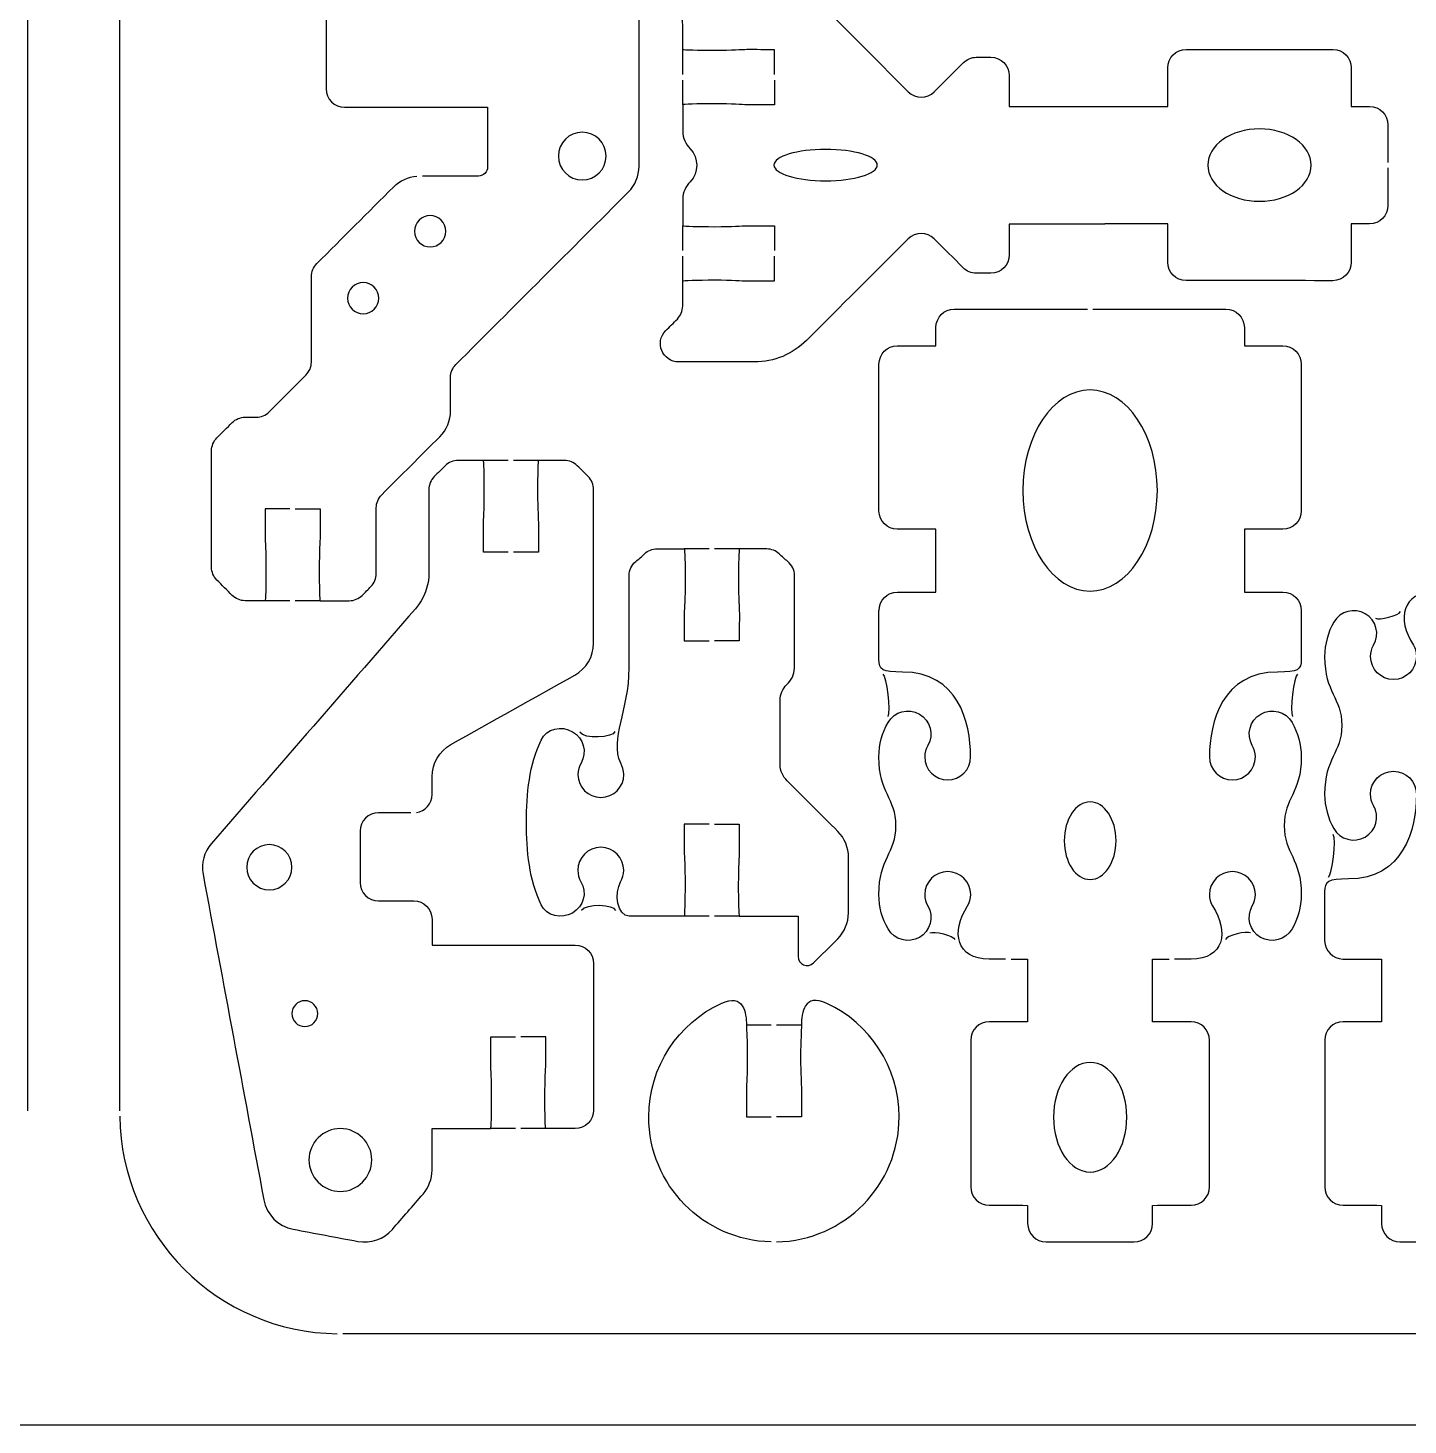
# Model space of a CAD drawing. Extents: x 0 to 410, y 0 to 455.
# Drawn here: x 135 to 210.2, y 0 to 76.1 of the extents above; entities that cross this region are included whole.
import ezdxf

# ---------------------------------------------------------------- set-up
doc = ezdxf.new("R2010")
doc.units = 0
doc.header["$MEASUREMENT"] = 0
doc.layers.add('DEFAULT', color=18, linetype='CONTINUOUS')

msp = doc.modelspace()

# ---------------------------------------------------------------- linework, layer by layer
at = {"layer": 'DEFAULT', "color": 18}
msp.add_lwpolyline([(410.025, 0.025), (0.025, 0.025), (0.025, 455.025), (410.025, 455.025)], close=True, dxfattribs=at)
at = {"layer": 'DEFAULT', "color": 1}
for points in [[(135.05, 17.15), (135.05, 212.847)], [(140.05, 17.15), (140.05, 212.847)], [(170.72, 73.605), (170.72, 74.957)], [(170.72, 71.954), (170.72, 73.306)], [(170.72, 64.01), (170.72, 65.361)], [(170.72, 62.359), (170.72, 63.71)], [(161.21, 52.58), (159.858, 52.58)], [(162.861, 52.58), (161.509, 52.58)], [(172.153, 47.757), (170.802, 47.757)], [(173.804, 47.757), (172.453, 47.757)], [(149.314, 44.935), (147.963, 44.935)], [(150.965, 44.935), (149.614, 44.935)], [(172.153, 27.755), (170.802, 27.755)], [(173.804, 27.755), (172.453, 27.755)], [(175.536, 21.818), (174.188, 21.818)], [(177.187, 21.818), (175.836, 21.818)], [(161.608, 16.177), (160.257, 16.177)], [(163.259, 16.177), (161.908, 16.177)], [(257.901, 5), (152.203, 5)]]:
    msp.add_lwpolyline(points, dxfattribs=at)
for points, knots in [([(149.614, 49.938), (150.064, 49.938), (150.515, 49.938), (150.965, 49.938), (150.965, 49.438), (150.965, 48.938), (150.965, 48.438), (150.965, 48.153), (150.916, 47.652), (150.916, 46.685), (150.916, 45.718), (150.94, 44.935), (150.965, 44.935), (151.494, 44.935), (152.023, 44.935), (152.552, 44.935), (152.817, 44.935), (153.075, 45.045), (153.262, 45.228), (153.419, 45.388), (153.577, 45.548), (153.734, 45.708), (153.921, 45.891), (154.027, 46.149), (154.027, 46.413), (154.027, 47.61), (154.027, 48.807), (154.027, 50.005), (154.027, 50.269), (154.133, 50.52), (154.32, 50.71), (155.375, 51.764), (156.429, 52.817), (157.484, 53.871), (157.858, 54.245), (158.07, 54.753), (158.07, 55.286), (158.07, 55.891), (158.07, 56.497), (158.07, 57.102), (158.07, 57.367), (158.176, 57.618), (158.363, 57.808), (161.493, 60.937), (164.623, 64.066), (167.754, 67.195), (168.128, 67.569), (168.339, 68.077), (168.339, 68.614), (168.339, 73.491), (168.339, 78.369), (168.339, 83.247), (168.339, 83.783), (168.128, 84.291), (167.754, 84.669), (167.29, 85.131), (166.827, 85.593), (166.364, 86.055), (166.177, 86.238), (165.919, 86.344), (165.655, 86.344), (165.171, 86.344), (164.688, 86.344), (164.205, 86.344), (163.651, 86.344), (163.206, 85.9), (163.206, 85.349), (163.206, 84.983), (163.206, 84.616), (163.206, 84.249), (162.501, 84.249), (161.795, 84.249), (161.09, 84.249), (160.536, 84.249), (160.091, 83.797), (160.091, 83.247), (160.091, 82.774), (160.091, 82.301), (160.091, 81.829), (159.025, 81.829), (157.958, 81.829), (156.892, 81.829), (156.863, 81.829), (156.842, 81.046), (156.842, 80.079), (156.842, 79.109), (156.892, 78.611), (156.892, 78.329), (156.892, 77.829), (156.892, 77.33), (156.892, 76.83), (156.441, 76.83), (155.991, 76.83), (155.54, 76.83)], [0, 0, 0, 0, 3.83, 3.83, 3.83, 8.08, 8.08, 8.08, 9.08, 9.08, 9.08, 10.08, 10.08, 10.08, 14.58, 14.58, 14.58, 15.58, 15.58, 15.58, 17.489241, 17.489241, 17.489241, 18.489241, 18.489241, 18.489241, 28.669241, 28.669241, 28.669241, 29.669241, 29.669241, 29.669241, 42.347667, 42.347667, 42.347667, 43.347667, 43.347667, 43.347667, 48.497667, 48.497667, 48.497667, 49.497667, 49.497667, 49.497667, 87.136962, 87.136962, 87.136962, 88.136962, 88.136962, 88.136962, 129.616962, 129.616962, 129.616962, 130.616962, 130.616962, 130.616962, 136.181897, 136.181897, 136.181897, 137.181897, 137.181897, 137.181897, 141.291897, 141.291897, 141.291897, 142.291897, 142.291897, 142.291897, 145.411897, 145.411897, 145.411897, 151.411897, 151.411897, 151.411897, 152.411897, 152.411897, 152.411897, 156.431897, 156.431897, 156.431897, 165.501897, 165.501897, 165.501897, 166.501897, 166.501897, 166.501897, 167.501897, 167.501897, 167.501897, 171.751897, 171.751897, 171.751897, 175.581897, 175.581897, 175.581897, 175.581897]), ([(155.241, 76.83), (154.791, 76.83), (154.342, 76.83), (153.893, 76.83), (153.893, 77.33), (153.893, 77.829), (153.893, 78.329), (153.893, 78.611), (153.942, 79.109), (153.942, 80.079), (153.942, 81.046), (153.918, 81.829), (153.893, 81.829), (153.36, 81.827), (152.828, 81.826), (152.295, 81.825), (151.741, 81.825), (151.293, 81.377), (151.293, 80.82), (151.293, 78.156), (151.293, 75.493), (151.293, 72.829), (151.293, 72.275), (151.745, 71.824), (152.295, 71.824), (154.894, 71.824), (157.493, 71.824), (160.091, 71.824), (160.091, 70.741), (160.091, 69.658), (160.091, 68.575), (160.091, 68.296), (159.866, 68.074), (159.59, 68.074), (158.573, 68.074), (157.556, 68.074), (156.539, 68.074)], [0, 0, 0, 0, 3.82, 3.82, 3.82, 8.07, 8.07, 8.07, 9.07, 9.07, 9.07, 10.07, 10.07, 10.07, 14.600011, 14.600011, 14.600011, 15.600011, 15.600011, 15.600011, 38.250011, 38.250011, 38.250011, 39.250011, 39.250011, 39.250011, 61.350011, 61.350011, 61.350011, 70.560011, 70.560011, 70.560011, 71.560011, 71.560011, 71.560011, 80.210011, 80.210011, 80.210011, 80.210011]), ([(175.716, 73.605), (175.716, 74.056), (175.716, 74.506), (175.716, 74.957), (175.216, 74.958), (174.716, 74.959), (174.217, 74.96), (173.931, 74.96), (173.433, 74.911), (172.467, 74.911), (171.546, 74.911), (170.791, 74.932), (170.72, 74.957), (170.72, 75.416), (170.72, 75.876), (170.72, 76.336), (170.72, 76.601), (170.615, 76.851), (170.431, 77.038), (170.22, 77.25), (170.008, 77.461), (169.796, 77.673), (169.168, 78.304), (169.616, 79.38), (170.505, 79.38), (171.882, 79.38), (173.259, 79.38), (174.636, 79.38), (175.698, 79.38), (176.714, 78.957), (177.466, 78.206), (179.313, 76.359), (181.16, 74.513), (183.008, 72.667), (183.396, 72.279), (184.031, 72.279), (184.419, 72.667), (184.948, 73.195), (185.477, 73.723), (186.006, 74.251), (186.193, 74.438), (186.447, 74.544), (186.712, 74.544), (186.978, 74.544), (187.243, 74.544), (187.509, 74.544), (188.063, 74.544), (188.511, 74.096), (188.511, 73.542), (188.511, 72.983), (188.511, 72.425), (188.511, 71.866), (191.387, 71.866), (194.264, 71.866), (197.14, 71.866), (197.141, 72.567), (197.142, 73.268), (197.144, 73.969), (197.144, 74.519), (197.592, 74.967), (198.142, 74.967), (200.809, 74.967), (203.476, 74.967), (206.143, 74.967), (206.693, 74.967), (207.141, 74.519), (207.141, 73.969), (207.141, 73.268), (207.141, 72.567), (207.141, 71.866), (207.473, 71.865), (207.804, 71.864), (208.136, 71.863), (208.69, 71.863), (209.138, 71.415), (209.138, 70.864), (209.138, 70.182), (209.138, 69.5), (209.138, 68.818)], [0, 0, 0, 0, 3.83, 3.83, 3.83, 8.080012, 8.080012, 8.080012, 9.080012, 9.080012, 9.080012, 10.080012, 10.080012, 10.080012, 13.990012, 13.990012, 13.990012, 14.990012, 14.990012, 14.990012, 17.535596, 17.535596, 17.535596, 18.535596, 18.535596, 18.535596, 30.245596, 30.245596, 30.245596, 31.245596, 31.245596, 31.245596, 53.455821, 53.455821, 53.455821, 54.455821, 54.455821, 54.455821, 60.812715, 60.812715, 60.812715, 61.812715, 61.812715, 61.812715, 64.072715, 64.072715, 64.072715, 65.072715, 65.072715, 65.072715, 69.822715, 69.822715, 69.822715, 94.282715, 94.282715, 94.282715, 100.242724, 100.242724, 100.242724, 101.242724, 101.242724, 101.242724, 123.922724, 123.922724, 123.922724, 124.922724, 124.922724, 124.922724, 130.882724, 130.882724, 130.882724, 133.702741, 133.702741, 133.702741, 134.702741, 134.702741, 134.702741, 140.502741, 140.502741, 140.502741, 140.502741]), ([(175.716, 73.306), (175.716, 72.856), (175.716, 72.407), (175.716, 71.958), (175.216, 71.958), (174.716, 71.958), (174.217, 71.958), (173.931, 71.958), (173.433, 72.007), (172.467, 72.007), (171.5, 72.011), (170.717, 71.99), (170.72, 71.958), (170.72, 71.471), (170.72, 70.984), (170.72, 70.497), (170.72, 70.145), (170.876, 69.813), (171.123, 69.559), (171.602, 69.058), (171.602, 68.264), (171.123, 67.763), (170.876, 67.509), (170.72, 67.178), (170.72, 66.825), (170.72, 66.337), (170.72, 65.849), (170.72, 65.361), (170.791, 65.336), (171.546, 65.315), (172.467, 65.315), (173.433, 65.312), (173.931, 65.361), (174.217, 65.361), (174.716, 65.361), (175.216, 65.361), (175.716, 65.361), (175.716, 64.911), (175.716, 64.46), (175.716, 64.01)], [0, 0, 0, 0, 3.82, 3.82, 3.82, 8.07, 8.07, 8.07, 9.07, 9.07, 9.07, 10.084142, 10.084142, 10.084142, 14.224142, 14.224142, 14.224142, 15.224142, 15.224142, 15.224142, 16.224142, 16.224142, 16.224142, 17.224142, 17.224142, 17.224142, 21.374142, 21.374142, 21.374142, 22.374142, 22.374142, 22.374142, 23.374142, 23.374142, 23.374142, 27.624142, 27.624142, 27.624142, 31.454142, 31.454142, 31.454142, 31.454142]), ([(163.946, 69.158), (163.946, 69.878), (164.529, 70.46), (165.248, 70.46), (165.964, 70.46), (166.546, 69.878), (166.546, 69.158), (166.546, 68.442), (165.964, 67.864), (165.248, 67.864), (164.529, 67.864), (163.946, 68.442), (163.946, 69.158)], [1, 1, 1, 1, 2, 2, 2, 3, 3, 3, 4, 4, 4, 5, 5, 5, 5]), ([(202.141, 66.697), (200.586, 66.697), (199.323, 67.579), (199.323, 68.669), (199.323, 69.759), (200.586, 70.641), (202.141, 70.641), (203.694, 70.641), (204.956, 69.759), (204.956, 68.669), (204.956, 67.579), (203.694, 66.697), (202.141, 66.697)], [1, 1, 1, 1, 2, 2, 2, 3, 3, 3, 4, 4, 4, 5, 5, 5, 5]), ([(178.505, 67.812), (176.949, 67.812), (175.69, 68.196), (175.69, 68.669), (175.69, 69.142), (176.949, 69.526), (178.505, 69.526), (180.061, 69.526), (181.32, 69.142), (181.32, 68.669), (181.32, 68.196), (180.061, 67.812), (178.505, 67.812)], [1, 1, 1, 1, 2, 2, 2, 3, 3, 3, 4, 4, 4, 5, 5, 5, 5]), ([(209.138, 68.518), (209.138, 67.836), (209.138, 67.154), (209.138, 66.472), (209.138, 65.918), (208.686, 65.47), (208.136, 65.47), (207.804, 65.47), (207.473, 65.47), (207.141, 65.47), (207.14, 64.772), (207.139, 64.073), (207.138, 63.375), (207.138, 62.821), (206.69, 62.373), (206.136, 62.373), (203.47, 62.374), (200.804, 62.375), (198.138, 62.377), (197.588, 62.377), (197.14, 62.825), (197.14, 63.378), (197.14, 64.077), (197.14, 64.775), (197.14, 65.474), (196.001, 65.474), (194.861, 65.474), (193.722, 65.474), (193.722, 65.468), (193.722, 65.462), (193.722, 65.456), (191.985, 65.456), (190.248, 65.456), (188.511, 65.456), (188.511, 64.897), (188.511, 64.337), (188.511, 63.777), (188.511, 63.227), (188.063, 62.779), (187.509, 62.779), (187.242, 62.779), (186.975, 62.779), (186.708, 62.779), (186.444, 62.779), (186.19, 62.881), (186.003, 63.068), (185.474, 63.597), (184.944, 64.126), (184.415, 64.655), (184.027, 65.044), (183.392, 65.044), (183.004, 64.655), (181.157, 62.809), (179.309, 60.963), (177.462, 59.117), (176.711, 58.365), (175.695, 57.946), (174.636, 57.946), (173.259, 57.946), (171.882, 57.946), (170.505, 57.946), (169.613, 57.946), (169.168, 59.022), (169.796, 59.653), (170.007, 59.864), (170.217, 60.074), (170.428, 60.285), (170.611, 60.472), (170.717, 60.722), (170.717, 60.987), (170.717, 61.445), (170.717, 61.904), (170.717, 62.362), (170.717, 62.391), (171.5, 62.412), (172.467, 62.412), (173.433, 62.412), (173.931, 62.362), (174.217, 62.362), (174.716, 62.362), (175.216, 62.362), (175.716, 62.362), (175.716, 62.812), (175.716, 63.261), (175.716, 63.71)], [0, 0, 0, 0, 5.8, 5.8, 5.8, 6.8, 6.8, 6.8, 9.62, 9.62, 9.62, 15.560008, 15.560008, 15.560008, 16.560008, 16.560008, 16.560008, 39.230011, 39.230011, 39.230011, 40.230011, 40.230011, 40.230011, 46.170011, 46.170011, 46.170011, 55.860011, 55.860011, 55.860011, 55.910011, 55.910011, 55.910011, 70.680011, 70.680011, 70.680011, 75.440011, 75.440011, 75.440011, 76.440011, 76.440011, 76.440011, 78.710011, 78.710011, 78.710011, 79.710011, 79.710011, 79.710011, 86.073972, 86.073972, 86.073972, 87.073972, 87.073972, 87.073972, 109.284197, 109.284197, 109.284197, 110.284197, 110.284197, 110.284197, 121.994197, 121.994197, 121.994197, 122.994197, 122.994197, 122.994197, 125.525639, 125.525639, 125.525639, 126.525639, 126.525639, 126.525639, 130.425639, 130.425639, 130.425639, 131.425639, 131.425639, 131.425639, 132.425639, 132.425639, 132.425639, 136.675639, 136.675639, 136.675639, 140.495639, 140.495639, 140.495639, 140.495639]), ([(149.314, 49.938), (148.865, 49.938), (148.416, 49.938), (147.966, 49.938), (147.966, 49.438), (147.966, 48.938), (147.966, 48.438), (147.966, 48.153), (148.016, 47.652), (148.016, 46.685), (148.016, 45.718), (147.995, 44.935), (147.966, 44.935), (147.604, 44.935), (147.242, 44.935), (146.88, 44.935), (146.615, 44.935), (146.361, 45.045), (146.174, 45.228), (145.898, 45.505), (145.622, 45.783), (145.345, 46.061), (145.158, 46.244), (145.052, 46.502), (145.052, 46.766), (145.052, 48.879), (145.052, 50.992), (145.052, 53.106), (145.052, 53.377), (145.158, 53.628), (145.345, 53.818), (145.622, 54.092), (145.898, 54.366), (146.174, 54.64), (146.361, 54.827), (146.615, 54.933), (146.88, 54.933), (147.081, 54.933), (147.282, 54.933), (147.483, 54.933), (147.751, 54.933), (148.005, 55.039), (148.192, 55.229), (148.861, 55.898), (149.53, 56.567), (150.199, 57.237), (150.386, 57.42), (150.492, 57.678), (150.492, 57.942), (150.492, 59.493), (150.492, 61.044), (150.492, 62.595), (150.492, 62.86), (150.598, 63.11), (150.785, 63.301), (152.182, 64.698), (153.579, 66.095), (154.976, 67.492), (155.315, 67.83), (155.763, 68.032), (156.239, 68.067)], [0, 0, 0, 0, 3.82, 3.82, 3.82, 8.07, 8.07, 8.07, 9.07, 9.07, 9.07, 10.07, 10.07, 10.07, 13.15, 13.15, 13.15, 14.15, 14.15, 14.15, 17.48048, 17.48048, 17.48048, 18.48048, 18.48048, 18.48048, 36.45048, 36.45048, 36.45048, 37.45048, 37.45048, 37.45048, 40.75977, 40.75977, 40.75977, 41.75977, 41.75977, 41.75977, 43.46977, 43.46977, 43.46977, 44.46977, 44.46977, 44.46977, 52.516646, 52.516646, 52.516646, 53.516646, 53.516646, 53.516646, 66.706646, 66.706646, 66.706646, 67.706646, 67.706646, 67.706646, 84.507503, 84.507503, 84.507503, 85.507503, 85.507503, 85.507503, 85.507503]), ([(156.111, 65.066), (156.111, 65.535), (156.492, 65.916), (156.961, 65.916), (157.434, 65.916), (157.815, 65.535), (157.815, 65.066), (157.815, 64.593), (157.434, 64.212), (156.961, 64.212), (156.492, 64.212), (156.111, 64.593), (156.111, 65.066)], [1, 1, 1, 1, 2, 2, 2, 3, 3, 3, 4, 4, 4, 5, 5, 5, 5]), ([(152.464, 61.418), (152.464, 61.888), (152.845, 62.269), (153.314, 62.269), (153.786, 62.269), (154.167, 61.888), (154.167, 61.418), (154.167, 60.946), (153.786, 60.565), (153.314, 60.565), (152.845, 60.565), (152.464, 60.946), (152.464, 61.418)], [1, 1, 1, 1, 2, 2, 2, 3, 3, 3, 4, 4, 4, 5, 5, 5, 5]), ([(188.31, 25.416), (188.009, 25.416), (187.708, 25.416), (187.407, 25.416), (185.622, 25.416), (185.318, 26.873), (186.236, 28.305), (186.352, 28.485), (186.405, 28.7), (186.405, 28.93), (186.405, 29.618), (185.844, 30.178), (185.153, 30.178), (184.465, 30.178), (183.904, 29.618), (183.904, 28.93), (183.904, 28.7), (183.964, 28.489), (184.073, 28.305), (184.419, 27.709), (184.211, 26.94), (183.615, 26.594), (183.015, 26.252), (182.253, 26.457), (181.907, 27.053), (181.586, 27.603), (181.403, 28.245), (181.403, 28.93), (181.403, 30.912), (182.334, 31.159), (182.334, 32.68), (182.334, 34.197), (181.403, 34.444), (181.403, 36.426), (181.403, 37.111), (181.586, 37.753), (181.904, 38.303), (182.249, 38.903), (183.015, 39.107), (183.611, 38.762), (184.211, 38.416), (184.415, 37.65), (184.07, 37.051), (183.96, 36.867), (183.9, 36.655), (183.9, 36.426), (183.9, 35.738), (184.461, 35.177), (185.153, 35.177), (185.841, 35.177), (186.401, 35.738), (186.401, 36.426), (186.401, 38.363), (185.689, 41.048), (182.697, 41.048), (181.586, 41.048), (181.403, 41.164), (181.403, 41.753), (181.403, 42.639), (181.403, 43.524), (181.403, 44.41), (181.406, 44.41), (181.41, 44.41), (181.413, 44.41), (181.413, 44.963), (181.861, 45.408), (182.415, 45.408), (183.114, 45.408), (183.812, 45.408), (184.511, 45.408), (184.511, 46.547), (184.511, 47.687), (184.511, 48.826), (183.81, 48.826), (183.109, 48.826), (182.408, 48.826), (181.858, 48.826), (181.41, 49.274), (181.41, 49.825), (181.41, 52.49), (181.41, 55.156), (181.41, 57.822), (181.41, 58.376), (181.854, 58.824), (182.408, 58.824), (183.109, 58.825), (183.81, 58.826), (184.511, 58.828), (184.511, 59.159), (184.511, 59.491), (184.511, 59.822), (184.511, 60.376), (184.959, 60.824), (185.509, 60.824), (187.927, 60.824), (190.344, 60.824), (192.762, 60.824)], [0, 0, 0, 0, 2.56, 2.56, 2.56, 3.56, 3.56, 3.56, 4.56, 4.56, 4.56, 5.56, 5.56, 5.56, 6.56, 6.56, 6.56, 7.56, 7.56, 7.56, 8.56, 8.56, 8.56, 9.56, 9.56, 9.56, 10.56, 10.56, 10.56, 11.56, 11.56, 11.56, 12.56, 12.56, 12.56, 13.56, 13.56, 13.56, 14.56, 14.56, 14.56, 15.56, 15.56, 15.56, 16.56, 16.56, 16.56, 17.56, 17.56, 17.56, 18.56, 18.56, 18.56, 19.56, 19.56, 19.56, 20.56, 20.56, 20.56, 28.09, 28.09, 28.09, 28.12, 28.12, 28.12, 29.12, 29.12, 29.12, 35.06, 35.06, 35.06, 44.75, 44.75, 44.75, 50.71, 50.71, 50.71, 51.71, 51.71, 51.71, 74.38, 74.38, 74.38, 75.38, 75.38, 75.38, 81.340008, 81.340008, 81.340008, 84.160008, 84.160008, 84.160008, 85.160008, 85.160008, 85.160008, 105.720008, 105.720008, 105.720008, 105.720008]), ([(193.062, 60.824), (195.478, 60.824), (197.895, 60.824), (200.311, 60.824), (200.865, 60.824), (201.313, 60.376), (201.313, 59.822), (201.313, 59.491), (201.313, 59.159), (201.313, 58.828), (202.012, 58.826), (202.71, 58.825), (203.409, 58.824), (203.963, 58.824), (204.411, 58.376), (204.411, 57.822), (204.411, 55.157), (204.411, 52.493), (204.411, 49.828), (204.411, 49.278), (203.959, 48.826), (203.409, 48.826), (202.71, 48.826), (202.012, 48.826), (201.313, 48.826), (201.313, 47.687), (201.313, 46.547), (201.313, 45.408), (202.014, 45.408), (202.715, 45.408), (203.416, 45.408), (203.966, 45.408), (204.414, 44.96), (204.414, 44.41), (204.414, 43.524), (204.414, 42.639), (204.414, 41.753), (204.414, 41.164), (204.234, 41.048), (203.123, 41.048), (200.132, 41.048), (199.415, 38.363), (199.415, 36.426), (199.415, 35.738), (199.976, 35.177), (200.664, 35.177), (201.356, 35.177), (201.917, 35.738), (201.917, 36.426), (201.917, 36.655), (201.857, 36.867), (201.747, 37.051), (201.402, 37.65), (201.606, 38.416), (202.206, 38.762), (202.802, 39.107), (203.568, 38.903), (203.913, 38.303), (204.231, 37.753), (204.414, 37.111), (204.414, 36.426), (204.414, 34.444), (203.483, 34.197), (203.483, 32.68), (203.483, 31.159), (204.414, 30.912), (204.414, 28.93), (204.414, 28.245), (204.231, 27.603), (203.91, 27.053), (203.564, 26.457), (202.802, 26.252), (202.202, 26.594), (201.606, 26.94), (201.398, 27.709), (201.744, 28.305), (201.853, 28.489), (201.913, 28.7), (201.913, 28.93), (201.913, 29.618), (201.352, 30.178), (200.664, 30.178), (199.973, 30.178), (199.412, 29.618), (199.412, 28.93), (199.412, 28.7), (199.468, 28.485), (199.581, 28.305), (200.502, 26.873), (200.199, 25.416), (198.41, 25.416), (198.11, 25.416), (197.81, 25.416), (197.51, 25.416)], [0, 0, 0, 0, 20.55, 20.55, 20.55, 21.55, 21.55, 21.55, 24.37, 24.37, 24.37, 30.310008, 30.310008, 30.310008, 31.310008, 31.310008, 31.310008, 53.970008, 53.970008, 53.970008, 54.970008, 54.970008, 54.970008, 60.910008, 60.910008, 60.910008, 70.600008, 70.600008, 70.600008, 76.560008, 76.560008, 76.560008, 77.560008, 77.560008, 77.560008, 85.090008, 85.090008, 85.090008, 86.090008, 86.090008, 86.090008, 87.090008, 87.090008, 87.090008, 88.090008, 88.090008, 88.090008, 89.090008, 89.090008, 89.090008, 90.090008, 90.090008, 90.090008, 91.090008, 91.090008, 91.090008, 92.090008, 92.090008, 92.090008, 93.090008, 93.090008, 93.090008, 94.090008, 94.090008, 94.090008, 95.090008, 95.090008, 95.090008, 96.090008, 96.090008, 96.090008, 97.090008, 97.090008, 97.090008, 98.090008, 98.090008, 98.090008, 99.090008, 99.090008, 99.090008, 100.090008, 100.090008, 100.090008, 101.090008, 101.090008, 101.090008, 102.090008, 102.090008, 102.090008, 103.090008, 103.090008, 103.090008, 105.640008, 105.640008, 105.640008, 105.640008]), ([(189.254, 50.942), (189.254, 53.965), (190.89, 56.417), (192.912, 56.417), (194.933, 56.417), (196.574, 53.965), (196.574, 50.942), (196.574, 47.915), (194.933, 45.463), (192.912, 45.463), (190.89, 45.463), (189.254, 47.915), (189.254, 50.942)], [1, 1, 1, 1, 2, 2, 2, 3, 3, 3, 4, 4, 4, 5, 5, 5, 5]), ([(161.21, 47.581), (160.76, 47.581), (160.311, 47.581), (159.862, 47.581), (159.862, 48.081), (159.862, 48.581), (159.862, 49.08), (159.862, 49.366), (159.911, 49.863), (159.911, 50.83), (159.911, 51.797), (159.89, 52.58), (159.862, 52.58), (159.403, 52.58), (158.945, 52.58), (158.486, 52.58), (158.222, 52.58), (157.964, 52.474), (157.777, 52.287), (157.58, 52.091), (157.382, 51.894), (157.184, 51.698), (156.997, 51.511), (156.892, 51.257), (156.892, 50.989), (156.892, 49.481), (156.892, 47.974), (156.892, 46.466), (156.892, 45.743), (156.631, 45.045), (156.154, 44.498), (152.45, 40.236), (148.746, 35.975), (145.042, 31.713), (144.643, 31.251), (144.474, 30.634), (144.587, 30.034), (145.691, 24.12), (146.795, 18.206), (147.899, 12.293), (148.047, 11.481), (148.682, 10.85), (149.494, 10.695), (150.67, 10.473), (151.846, 10.252), (153.022, 10.031), (153.72, 9.901), (154.436, 10.148), (154.902, 10.688), (155.458, 11.327), (156.014, 11.967), (156.571, 12.607), (156.885, 12.97), (157.061, 13.436), (157.061, 13.919), (157.061, 14.672), (157.061, 15.424), (157.061, 16.177), (158.128, 16.177), (159.194, 16.177), (160.261, 16.177), (160.289, 16.177), (160.31, 16.96), (160.31, 17.927), (160.31, 18.893), (160.261, 19.391), (160.261, 19.676), (160.261, 20.176), (160.261, 20.676), (160.261, 21.176), (160.71, 21.176), (161.159, 21.176), (161.608, 21.176)], [0, 0, 0, 0, 3.82, 3.82, 3.82, 8.07, 8.07, 8.07, 9.07, 9.07, 9.07, 10.07, 10.07, 10.07, 13.97, 13.97, 13.97, 14.97, 14.97, 14.97, 17.338818, 17.338818, 17.338818, 18.338818, 18.338818, 18.338818, 31.158818, 31.158818, 31.158818, 32.158818, 32.158818, 32.158818, 80.175353, 80.175353, 80.175353, 81.175353, 81.175353, 81.175353, 132.334479, 132.334479, 132.334479, 133.334479, 133.334479, 133.334479, 143.509665, 143.509665, 143.509665, 144.509665, 144.509665, 144.509665, 151.718444, 151.718444, 151.718444, 152.718444, 152.718444, 152.718444, 159.118444, 159.118444, 159.118444, 168.188444, 168.188444, 168.188444, 169.188444, 169.188444, 169.188444, 170.188444, 170.188444, 170.188444, 174.438444, 174.438444, 174.438444, 178.258444, 178.258444, 178.258444, 178.258444]), ([(156.211, 33.392), (156.694, 33.463), (157.064, 33.879), (157.064, 34.38), (157.064, 34.705), (157.064, 35.029), (157.064, 35.354), (157.064, 36.077), (157.456, 36.744), (158.088, 37.096), (160.338, 38.358), (162.589, 39.62), (164.84, 40.882), (165.471, 41.235), (165.863, 41.901), (165.863, 42.624), (165.863, 45.413), (165.863, 48.201), (165.863, 50.989), (165.863, 51.257), (165.757, 51.511), (165.566, 51.698), (165.37, 51.894), (165.174, 52.091), (164.977, 52.287), (164.79, 52.474), (164.536, 52.58), (164.272, 52.58), (163.801, 52.58), (163.331, 52.58), (162.861, 52.58), (162.836, 52.58), (162.811, 51.797), (162.811, 50.83), (162.811, 49.863), (162.861, 49.366), (162.861, 49.08), (162.861, 48.581), (162.861, 48.081), (162.861, 47.581), (162.41, 47.581), (161.96, 47.581), (161.509, 47.581)], [0, 0, 0, 0, 1, 1, 1, 3.76, 3.76, 3.76, 4.76, 4.76, 4.76, 26.702482, 26.702482, 26.702482, 27.702482, 27.702482, 27.702482, 51.412482, 51.412482, 51.412482, 52.412482, 52.412482, 52.412482, 54.774218, 54.774218, 54.774218, 55.774218, 55.774218, 55.774218, 59.774218, 59.774218, 59.774218, 60.774218, 60.774218, 60.774218, 61.774218, 61.774218, 61.774218, 66.024218, 66.024218, 66.024218, 69.854218, 69.854218, 69.854218, 69.854218]), ([(172.153, 32.754), (171.701, 32.754), (171.25, 32.754), (170.798, 32.754), (170.799, 32.254), (170.8, 31.754), (170.802, 31.254), (170.802, 30.972), (170.851, 30.471), (170.847, 29.508), (170.847, 28.556), (170.823, 27.78), (170.798, 27.755), (169.799, 27.755), (168.799, 27.755), (167.799, 27.755), (167.136, 27.755), (166.992, 29.028), (167.337, 29.625), (167.443, 29.808), (167.507, 30.023), (167.507, 30.249), (167.507, 30.94), (166.946, 31.501), (166.258, 31.501), (165.566, 31.501), (165.005, 30.94), (165.005, 30.249), (165.005, 30.023), (165.065, 29.815), (165.175, 29.628), (165.524, 29.035), (165.316, 28.27), (164.716, 27.921), (164.12, 27.579), (163.298, 27.748), (163.005, 28.372), (162.37, 29.723), (162.201, 31.283), (162.201, 32.863), (162.201, 34.44), (162.367, 36.003), (163.005, 37.347), (163.302, 37.975), (164.12, 38.151), (164.72, 37.802), (165.316, 37.46), (165.524, 36.694), (165.178, 36.095), (165.073, 35.911), (165.009, 35.696), (165.009, 35.47), (165.009, 34.779), (165.57, 34.218), (166.258, 34.218), (166.949, 34.218), (167.51, 34.779), (167.51, 35.47), (167.51, 35.696), (167.429, 35.897), (167.341, 36.091), (166.734, 37.435), (167.803, 38.906), (167.803, 41.28), (167.803, 42.54), (167.796, 45.052), (167.803, 46.307), (167.803, 46.604), (167.934, 46.886), (168.163, 47.073), (168.329, 47.207), (168.491, 47.348), (168.646, 47.5), (168.823, 47.669), (169.069, 47.757), (169.323, 47.761), (169.817, 47.76), (170.311, 47.759), (170.805, 47.757), (170.833, 47.729), (170.855, 46.957), (170.855, 46.008), (170.855, 45.045), (170.802, 44.544), (170.805, 44.254), (170.804, 43.755), (170.803, 43.255), (170.802, 42.755), (171.252, 42.755), (171.702, 42.755), (172.153, 42.755)], [0, 0, 0, 0, 3.84, 3.84, 3.84, 8.090012, 8.090012, 8.090012, 9.090012, 9.090012, 9.090012, 10.090012, 10.090012, 10.090012, 18.590012, 18.590012, 18.590012, 19.590012, 19.590012, 19.590012, 20.590012, 20.590012, 20.590012, 21.590012, 21.590012, 21.590012, 22.590012, 22.590012, 22.590012, 23.590012, 23.590012, 23.590012, 24.590012, 24.590012, 24.590012, 25.590012, 25.590012, 25.590012, 26.590012, 26.590012, 26.590012, 27.590012, 27.590012, 27.590012, 28.590012, 28.590012, 28.590012, 29.590012, 29.590012, 29.590012, 30.590012, 30.590012, 30.590012, 31.590012, 31.590012, 31.590012, 32.590012, 32.590012, 32.590012, 33.590012, 33.590012, 33.590012, 34.590012, 34.590012, 34.590012, 35.590012, 35.590012, 35.590012, 36.590012, 36.590012, 36.590012, 37.590012, 37.590012, 37.590012, 38.590012, 38.590012, 38.590012, 42.790024, 42.790024, 42.790024, 43.790024, 43.790024, 43.790024, 44.790024, 44.790024, 44.790024, 49.040035, 49.040035, 49.040035, 52.870035, 52.870035, 52.870035, 52.870035]), ([(172.453, 32.754), (172.901, 32.754), (173.349, 32.754), (173.797, 32.754), (173.798, 32.254), (173.799, 31.754), (173.8, 31.254), (173.797, 30.969), (173.747, 30.471), (173.747, 29.505), (173.747, 28.559), (173.768, 27.783), (173.797, 27.755), (174.864, 27.755), (175.932, 27.755), (177, 27.755), (177, 27.023), (177, 26.292), (177, 25.561), (177, 25.113), (177.536, 24.89), (177.85, 25.204), (178.288, 25.642), (178.725, 26.079), (179.162, 26.517), (179.536, 26.891), (179.748, 27.399), (179.748, 27.928), (179.749, 28.937), (179.75, 29.946), (179.752, 30.955), (179.752, 31.484), (179.54, 31.995), (179.166, 32.369), (178.262, 33.275), (177.357, 34.18), (176.45, 35.082), (176.438, 35.094), (176.426, 35.106), (176.414, 35.117), (176.171, 35.347), (176.026, 35.671), (176.026, 36.01), (176.027, 37.175), (176.029, 38.341), (176.03, 39.506), (176.03, 39.834), (176.16, 40.141), (176.39, 40.367), (176.637, 40.61), (176.806, 40.921), (176.806, 41.27), (176.806, 42.949), (176.806, 44.628), (176.806, 46.307), (176.809, 46.604), (176.675, 46.886), (176.443, 47.073), (176.284, 47.204), (176.125, 47.341), (175.977, 47.486), (175.793, 47.662), (175.546, 47.757), (175.292, 47.757), (174.796, 47.757), (174.3, 47.757), (173.804, 47.757), (173.779, 47.733), (173.754, 46.96), (173.754, 46.011), (173.754, 45.045), (173.8, 44.54), (173.804, 44.254), (173.803, 43.755), (173.801, 43.255), (173.8, 42.755), (173.351, 42.755), (172.902, 42.755), (172.453, 42.755)], [0, 0, 0, 0, 3.81, 3.81, 3.81, 8.060012, 8.060012, 8.060012, 9.060012, 9.060012, 9.060012, 10.060012, 10.060012, 10.060012, 19.140012, 19.140012, 19.140012, 25.360012, 25.360012, 25.360012, 26.360012, 26.360012, 26.360012, 31.620886, 31.620886, 31.620886, 32.620886, 32.620886, 32.620886, 41.200892, 41.200892, 41.200892, 42.200892, 42.200892, 42.200892, 53.09741, 53.09741, 53.09741, 53.238831, 53.238831, 53.238831, 54.238831, 54.238831, 54.238831, 64.148836, 64.148836, 64.148836, 65.148836, 65.148836, 65.148836, 66.148836, 66.148836, 66.148836, 80.428836, 80.428836, 80.428836, 81.428836, 81.428836, 81.428836, 82.428836, 82.428836, 82.428836, 83.428836, 83.428836, 83.428836, 87.648836, 87.648836, 87.648836, 88.648836, 88.648836, 88.648836, 89.648836, 89.648836, 89.648836, 93.898848, 93.898848, 93.898848, 97.718848, 97.718848, 97.718848, 97.718848]), ([(212.592, 45.408), (212.292, 45.408), (211.992, 45.408), (211.692, 45.408), (209.904, 45.408), (209.6, 43.951), (210.521, 42.519), (210.634, 42.339), (210.69, 42.124), (210.69, 41.894), (210.69, 41.206), (210.129, 40.645), (209.438, 40.645), (208.75, 40.645), (208.189, 41.206), (208.189, 41.894), (208.189, 42.124), (208.249, 42.335), (208.358, 42.519), (208.704, 43.115), (208.496, 43.884), (207.9, 44.23), (207.3, 44.572), (206.538, 44.367), (206.192, 43.771), (205.871, 43.221), (205.688, 42.579), (205.688, 41.894), (205.688, 39.912), (206.619, 39.665), (206.619, 38.144), (206.619, 36.627), (205.688, 36.38), (205.688, 34.398), (205.688, 33.713), (205.871, 33.071), (206.189, 32.521), (206.534, 31.921), (207.3, 31.717), (207.896, 32.062), (208.496, 32.408), (208.701, 33.174), (208.355, 33.773), (208.245, 33.957), (208.185, 34.168), (208.185, 34.398), (208.185, 35.086), (208.746, 35.647), (209.438, 35.647), (210.126, 35.647), (210.687, 35.086), (210.687, 34.398), (210.687, 32.461), (209.971, 29.776), (206.979, 29.776), (205.868, 29.776), (205.688, 29.66), (205.688, 29.071), (205.688, 28.185), (205.688, 27.3), (205.688, 26.414), (205.688, 25.864), (206.136, 25.416), (206.686, 25.416), (207.387, 25.416), (208.088, 25.416), (208.789, 25.416), (208.789, 24.277), (208.789, 23.137), (208.789, 21.998), (208.09, 21.998), (207.392, 21.998), (206.693, 21.998), (206.143, 21.998), (205.691, 21.546), (205.691, 20.996), (205.691, 18.331), (205.691, 15.666), (205.691, 13.002), (205.691, 12.448), (206.139, 12), (206.693, 12), (207.392, 11.999), (208.09, 11.997), (208.789, 11.996), (208.789, 11.665), (208.789, 11.333), (208.789, 11.001), (208.789, 10.448), (209.237, 10), (209.791, 10), (212.207, 10), (214.624, 10), (217.04, 10)], [0, 0, 0, 0, 2.55, 2.55, 2.55, 3.55, 3.55, 3.55, 4.55, 4.55, 4.55, 5.55, 5.55, 5.55, 6.55, 6.55, 6.55, 7.55, 7.55, 7.55, 8.55, 8.55, 8.55, 9.55, 9.55, 9.55, 10.55, 10.55, 10.55, 11.55, 11.55, 11.55, 12.55, 12.55, 12.55, 13.55, 13.55, 13.55, 14.55, 14.55, 14.55, 15.55, 15.55, 15.55, 16.55, 16.55, 16.55, 17.55, 17.55, 17.55, 18.55, 18.55, 18.55, 19.55, 19.55, 19.55, 20.55, 20.55, 20.55, 28.08, 28.08, 28.08, 29.08, 29.08, 29.08, 35.04, 35.04, 35.04, 44.73, 44.73, 44.73, 50.67, 50.67, 50.67, 51.67, 51.67, 51.67, 74.33, 74.33, 74.33, 75.33, 75.33, 75.33, 81.270008, 81.270008, 81.270008, 84.090008, 84.090008, 84.090008, 85.090008, 85.090008, 85.090008, 105.640008, 105.640008, 105.640008, 105.640008]), ([(191.501, 31.86), (191.501, 33.028), (192.132, 33.976), (192.915, 33.976), (193.695, 33.976), (194.326, 33.028), (194.326, 31.86), (194.326, 30.692), (193.695, 29.747), (192.915, 29.747), (192.132, 29.747), (191.501, 30.692), (191.501, 31.86)], [1, 1, 1, 1, 2, 2, 2, 3, 3, 3, 4, 4, 4, 5, 5, 5, 5]), ([(155.911, 33.382), (155.324, 33.382), (154.737, 33.382), (154.151, 33.382), (153.597, 33.382), (153.149, 32.934), (153.149, 32.383), (153.149, 31.451), (153.149, 30.518), (153.149, 29.586), (153.149, 29.035), (153.597, 28.587), (154.151, 28.587), (154.788, 28.587), (155.425, 28.587), (156.063, 28.587), (156.613, 28.587), (157.061, 28.143), (157.061, 27.589), (157.061, 27.119), (157.061, 26.648), (157.061, 26.178), (159.66, 26.178), (162.259, 26.178), (164.857, 26.178), (165.408, 26.178), (165.859, 25.73), (165.859, 25.176), (165.859, 22.511), (165.859, 19.847), (165.859, 17.182), (165.859, 16.628), (165.411, 16.18), (164.857, 16.18), (164.325, 16.179), (163.792, 16.178), (163.259, 16.177), (163.235, 16.177), (163.21, 16.96), (163.21, 17.927), (163.21, 18.893), (163.259, 19.391), (163.259, 19.676), (163.259, 20.176), (163.259, 20.676), (163.259, 21.176), (162.809, 21.176), (162.358, 21.176), (161.908, 21.176)], [0, 0, 0, 0, 4.99, 4.99, 4.99, 5.99, 5.99, 5.99, 13.92, 13.92, 13.92, 14.92, 14.92, 14.92, 20.34, 20.34, 20.34, 21.34, 21.34, 21.34, 25.34, 25.34, 25.34, 47.44, 47.44, 47.44, 48.44, 48.44, 48.44, 71.1, 71.1, 71.1, 72.1, 72.1, 72.1, 76.630011, 76.630011, 76.630011, 77.630011, 77.630011, 77.630011, 78.630011, 78.630011, 78.630011, 82.880011, 82.880011, 82.880011, 86.710011, 86.710011, 86.710011, 86.710011]), ([(149.43, 30.416), (149.43, 29.735), (148.876, 29.185), (148.198, 29.185), (147.518, 29.185), (146.967, 29.735), (146.967, 30.416), (146.967, 31.097), (147.518, 31.647), (148.198, 31.647), (148.876, 31.647), (149.43, 31.097), (149.43, 30.416)], [1, 1, 1, 1, 2, 2, 2, 3, 3, 3, 4, 4, 4, 5, 5, 5, 5]), ([(188.61, 25.416), (188.91, 25.416), (189.21, 25.416), (189.509, 25.416), (189.509, 24.277), (189.509, 23.137), (189.509, 21.998), (188.811, 21.998), (188.112, 21.998), (187.414, 21.998), (186.86, 21.998), (186.412, 21.55), (186.412, 20.999), (186.412, 18.333), (186.412, 15.668), (186.412, 13.002), (186.412, 12.448), (186.86, 12), (187.414, 12), (188.112, 11.999), (188.811, 11.997), (189.509, 11.996), (189.509, 11.665), (189.509, 11.333), (189.509, 11.001), (189.509, 10.448), (189.957, 10), (190.511, 10), (192.112, 10), (193.712, 10), (195.313, 10), (195.863, 10), (196.311, 10.448), (196.311, 11.001), (196.311, 11.333), (196.311, 11.665), (196.311, 11.996), (197.012, 11.997), (197.713, 11.999), (198.414, 12), (198.967, 12), (199.412, 12.448), (199.412, 13.002), (199.412, 15.668), (199.412, 18.333), (199.412, 20.999), (199.412, 21.55), (198.964, 21.998), (198.414, 21.998), (197.713, 21.998), (197.012, 21.998), (196.311, 21.998), (196.311, 23.137), (196.311, 24.277), (196.311, 25.416), (196.611, 25.416), (196.911, 25.416), (197.211, 25.416)], [0, 0, 0, 0, 2.55, 2.55, 2.55, 12.24, 12.24, 12.24, 18.18, 18.18, 18.18, 19.18, 19.18, 19.18, 41.85, 41.85, 41.85, 42.85, 42.85, 42.85, 48.790008, 48.790008, 48.790008, 51.610008, 51.610008, 51.610008, 52.610008, 52.610008, 52.610008, 66.220008, 66.220008, 66.220008, 67.220008, 67.220008, 67.220008, 70.040008, 70.040008, 70.040008, 76.000017, 76.000017, 76.000017, 77.000017, 77.000017, 77.000017, 99.670017, 99.670017, 99.670017, 100.670017, 100.670017, 100.670017, 106.630017, 106.630017, 106.630017, 116.320017, 116.320017, 116.320017, 118.870017, 118.870017, 118.870017, 118.870017]), ([(150.837, 22.44), (150.837, 22.052), (150.523, 21.734), (150.132, 21.734), (149.744, 21.734), (149.43, 22.052), (149.43, 22.44), (149.43, 22.828), (149.744, 23.146), (150.132, 23.146), (150.523, 23.146), (150.837, 22.828), (150.837, 22.44)], [1, 1, 1, 1, 2, 2, 2, 3, 3, 3, 4, 4, 4, 5, 5, 5, 5]), ([(175.536, 10.003), (171.842, 10.084), (168.872, 13.101), (168.872, 16.815), (168.872, 19.553), (170.481, 21.909), (172.805, 22.996), (174.051, 23.578), (174.188, 22.47), (174.188, 21.818), (174.188, 21.465), (174.238, 21.034), (174.238, 20.068), (174.238, 19.101), (174.188, 18.604), (174.188, 18.318), (174.188, 17.817), (174.188, 17.316), (174.188, 16.815), (174.638, 16.815), (175.087, 16.815), (175.536, 16.815)], [0, 0, 0, 0, 1, 1, 1, 2, 2, 2, 3, 3, 3, 4, 4, 4, 5, 5, 5, 9.26, 9.26, 9.26, 13.08, 13.08, 13.08, 13.08]), ([(175.836, 10.003), (179.536, 10.081), (182.507, 13.101), (182.507, 16.815), (182.507, 19.553), (180.895, 21.913), (178.57, 22.996), (177.324, 23.578), (177.187, 22.47), (177.187, 21.818), (177.187, 21.465), (177.138, 21.034), (177.138, 20.068), (177.138, 19.101), (177.187, 18.604), (177.187, 18.318), (177.187, 17.817), (177.187, 17.316), (177.187, 16.815), (176.737, 16.815), (176.286, 16.815), (175.836, 16.815)], [0, 0, 0, 0, 1, 1, 1, 2, 2, 2, 3, 3, 3, 4, 4, 4, 5, 5, 5, 9.26, 9.26, 9.26, 13.09, 13.09, 13.09, 13.09]), ([(190.919, 16.796), (190.919, 18.444), (191.811, 19.781), (192.915, 19.781), (194.016, 19.781), (194.912, 18.444), (194.912, 16.796), (194.912, 15.145), (194.016, 13.808), (192.915, 13.808), (191.811, 13.808), (190.919, 15.145), (190.919, 16.796)], [1, 1, 1, 1, 2, 2, 2, 3, 3, 3, 4, 4, 4, 5, 5, 5, 5]), ([(153.779, 14.467), (153.779, 13.521), (153.014, 12.753), (152.068, 12.753), (151.123, 12.753), (150.357, 13.521), (150.357, 14.467), (150.357, 15.413), (151.123, 16.178), (152.068, 16.178), (153.014, 16.178), (153.779, 15.413), (153.779, 14.467)], [1, 1, 1, 1, 2, 2, 2, 3, 3, 3, 4, 4, 4, 5, 5, 5, 5])]:
    msp.add_open_spline(points, degree=3, knots=knots, dxfattribs=at)
for points in [[(208.454, 43.978), (208.633, 43.861), (209.78, 44.134), (209.819, 44.341)], [(181.619, 40.939), (181.807, 40.834), (182.076, 38.872), (181.886, 38.624)], [(204.212, 40.939), (204.024, 40.834), (203.754, 38.872), (203.945, 38.624)], [(167.022, 37.807), (166.95, 37.471), (165.317, 37.377), (165.12, 37.772)], [(205.891, 29.882), (206.08, 29.987), (206.349, 31.95), (206.158, 32.198)], [(167.081, 28.05), (167.01, 28.386), (165.405, 28.449), (165.208, 28.055)], [(184.181, 26.843), (184.36, 26.96), (185.508, 26.687), (185.547, 26.48)], [(201.649, 26.843), (201.47, 26.96), (200.323, 26.687), (200.284, 26.48)], [(140.05, 16.85), (140.131, 10.341), (145.391, 5.081), (151.899, 5)]]:
    msp.add_open_spline(points, degree=3, dxfattribs=at)

doc.saveas('drawing.dxf')
